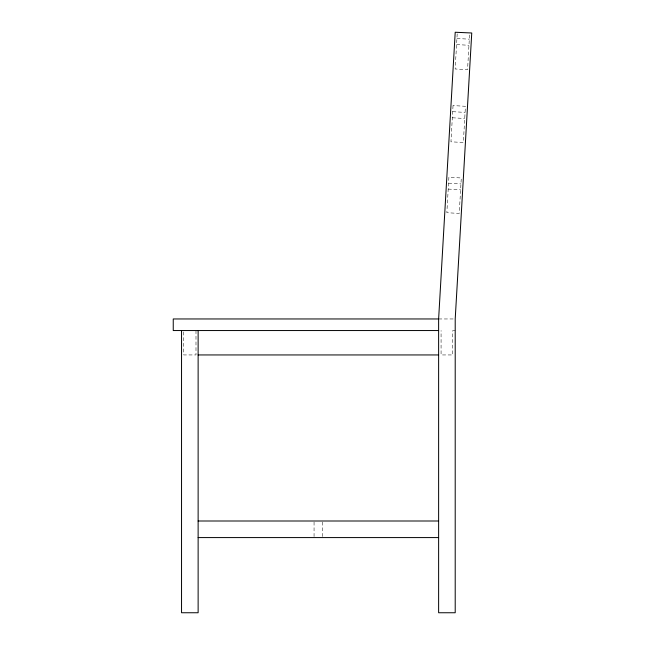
<?xml version="1.0" encoding="UTF-8"?>
<svg xmlns="http://www.w3.org/2000/svg" width="645" height="645" viewBox="0 0 645 645"><rect width="100%" height="100%" fill="white"/><g stroke="black" fill="none" stroke-linecap="round" stroke-linejoin="round"><path stroke-width="0.48" stroke-dasharray="3.23 2.42" d="M457.192 33.895L455.16 68.975L467.552 69.692L469.576 34.612M438.624 318.961L454.233 318.961M455.209 330.546L452.758 330.546L452.758 354.944L441.075 354.944L441.075 330.546M456.926 38.474L469.318 39.184M456.571 44.57L468.963 45.287M452.685 111.682L465.077 112.399M452.339 117.777L464.731 118.495M448.557 183.164L460.941 183.881M448.21 189.074L460.603 189.791M322.685 522.031L322.685 536.543M314.059 522.031L314.059 536.543M195.991 330.546L195.991 354.944L183.68 354.944L183.68 331.522M448.896 177.254L446.848 212.713L459.232 213.431L461.288 177.972L448.896 177.254M453.04 105.578L450.944 141.803L463.336 142.521L465.432 106.296L453.04 105.578"/><path stroke-width="0.97" d="M438.624 318.961L455.209 32.25L471.753 32.992L455.209 318.961L455.209 612.75L438.624 612.75L438.624 318.961L173.247 318.961L173.247 330.546L438.624 330.546M198.128 354.944L438.624 354.944M198.128 520.999L438.624 520.999M198.128 537.583L438.624 537.583M198.128 330.546L198.128 612.75L181.543 612.75L181.543 330.546"/></g></svg>
